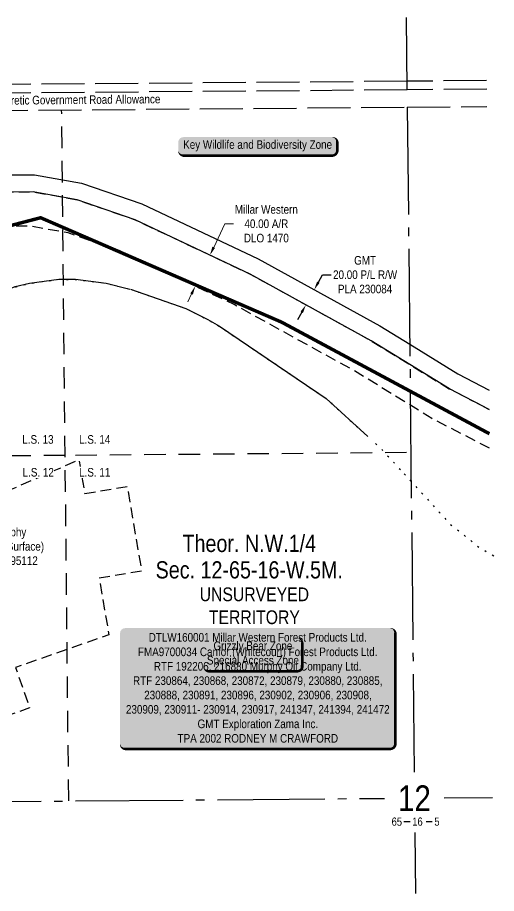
# Model space of a CAD drawing. Extents: x 538089 to 546766, y 6046620 to 6052605.
# Drawn here: x 545902 to 546458, y 6051585 to 6052605 of the extents above; entities that cross this region are included whole.
import ezdxf
from ezdxf.enums import TextEntityAlignment as Align

# ---------------------------------------------------------------- set-up
doc = ezdxf.new("R2010")
doc.units = 0
doc.header["$LTSCALE"] = 5
for name, pattern in [('BORDER', [44.45, 12.7, -6.35, 12.7, -6.35, 0, -6.35]), ('foc-ACCESSROAD', [3.75, 2.5, -1.25]), ('foc-LSD', [8, 5, -3]), ('foc-QUARTERLINE', [33, 25, -3, 2, -3]), ('foc-UNSURVEYED', [12.5, 10, -2.5]), ('foc-WHEELTRACKS', [2, 0.4, -1.6])]:
    doc.linetypes.add(name, pattern=pattern)
for name, color, linetype in [('10', 1, 'Continuous'), ('9', 3, 'Continuous'), ('AS-SURFACE IMPACT', 7, 'Continuous'), ('AS-WILDLIFE-BLOCK', 131, 'Continuous'), ('C-SYMBOL', 7, 'Continuous'), ('C-WS', 13, 'foc-ACCESSROAD'), ('F-AR', 190, 'foc-ACCESSROAD'), ('F-RW', 190, 'Continuous'), ('F-WS-S', 190, 'Continuous'), ('L-QSEC', 8, 'foc-QUARTERLINE'), ('L-ROAD-T', 7, 'Continuous'), ('L-SECLBL', 7, 'Continuous'), ('L-SECTION-LSD', 7, 'foc-LSD'), ('L-UNS-T', 3, 'Continuous'), ('L-USEC', 7, 'foc-UNSURVEYED'), ('T-WATER-P3', 160, 'foc-WHEELTRACKS')]:
    doc.layers.add(name, color=color, linetype=linetype)
for name, color, linetype, lineweight in [('AS-BOUNDARY', 131, 'BORDER', 60), ('C-AR-T', 13, 'Continuous', 9), ('F-AR-T', 190, 'Continuous', 9)]:
    doc.layers.add(name, color=color, linetype=linetype, lineweight=lineweight)
doc.styles.add('100L', font='ARIALN.TTF', dxfattribs={"height": 11})
doc.styles.add('175L', font='ARIALN.TTF', dxfattribs={"height": 20})
doc.styles.add('80', font='ARIALN.TTF', dxfattribs={"height": 10})
doc.styles.add('80CG', font='ARIALN.TTF', dxfattribs={"height": 10})
doc.styles.add('80L', font='ARIALN.TTF', dxfattribs={"height": 10})
doc.styles.add('foc-LtypeFont', font='ARIALN.TTF', dxfattribs={"height": 7.35})
doc.styles.add('SIMPLEX', font='ARIALN.TTF')
doc.linetypes.add('foc-TOPO-flowdirection-NOLINE', pattern='A,0,[">",foc-LtypeFont,S=0.3,R=0,X=0,Y=-0.945],-20,[">",foc-LtypeFont,S=0.3,R=0,X=0,Y=-0.945],0', length=20)
doc.dimstyles.new('Compass 5 000', dxfattribs={"dimscale": 5, "dimtxt": 9, "dimasz": 2, "dimexe": 0.2, "dimexo": 0.0625, "dimgap": 0.5, "dimtad": 0, "dimtih": 1, "dimtoh": 1, "dimzin": 0, "dimdsep": 46, "dimtxsty": '80CG', "dimcen": 0.1, "dimse1": 1, "dimse2": 1, "dimclrd": 256, "dimclrt": 256, "dimaunit": 1, "dimadec": 4, "dimazin": 0, "dimtfac": 0.06, "dimtofl": 0, "dimtmove": 0, "dimatfit": 1, "dimfxl": 0.2, "dimtolj": 1, "dimtzin": 0, "dimlwd": -1, "dimarcsym": 0})

# ---------------------------------------------------------------- blocks, each defined once
blk = doc.blocks.new('L-SECLBL')
at = {"layer": '9', "color": 7}
for p, q in [((-5.1, -27.8), (-12.3, -27.8)), ((20.7, -27.8), (13.5, -27.8))]:
    blk.add_line(p, q, dxfattribs=at)
at = {"layer": '10', "color": 2, "style": 'SIMPLEX'}
blk.add_attdef('SEC', text='', height=30, dxfattribs=at).set_placement((0, 0), align=Align.MIDDLE)
at = {"layer": '10', "color": 5, "style": '80L'}
blk.add_attdef('TWP', text='', height=9.5, dxfattribs=at).set_placement((-14.4, -27.4), align=Align.MIDDLE_RIGHT)
blk.add_attdef('RGE', text='', height=9.5, dxfattribs=at).set_placement((3.6, -27.4), align=Align.MIDDLE_CENTER)
blk.add_attdef('MER', text='', height=9.5, dxfattribs=at).set_placement((23.2, -27.4), align=Align.MIDDLE_LEFT)
blk = doc.blocks.new('*D470')
at = {"layer": 'F-AR-T', "transparency": 16777216}
for p, q in [((546129.6, 6052337.3), (546142.5, 6052364.7)), ((546142.5, 6052364.7), (546152.5, 6052364.7)), ((546103.9, 6052283), (546099.6, 6052274))]:
    blk.add_line(p, q, dxfattribs=at)
for points in [[(546128, 6052338), (546131.1, 6052336.6), (546125.3, 6052328.2)], [(546102.4, 6052283.7), (546105.4, 6052282.3), (546108.2, 6052292.1)]]:
    blk.add_solid(points, dxfattribs=at)
at = {"layer": 'F-AR-T', "transparency": 16777216, "insert": (546190.8, 6052364.7), "char_height": 10, "attachment_point": 5, "style": '80CG'}
blk.add_mtext('\\A1;Millar Western\\P40.00 A/R\\P{\\A0;DLO 1470}', dxfattribs=at)
blk = doc.blocks.new('*U502')
h = blk.add_hatch(color=255)
edge = h.paths.add_edge_path()
edge.add_line((-51.5, -20), (51.5, -20))
edge.add_arc((51.5, -14), 6, 270, 360)
edge.add_line((57.5, -14), (57.5, 12.5))
edge.add_arc((51.5, 12.5), 6, 0, 90)
edge.add_line((51.5, 18.5), (-51.5, 18.5))
edge.add_arc((-51.5, 12.5), 6, 90, 180)
edge.add_line((-57.5, 12.5), (-57.5, -14))
edge.add_arc((-51.5, -14), 6, 180, 270)
at = {"color": 131, "flags": 128}
blk.add_lwpolyline([(-51.5, -20, 3, 3, 0), (51.5, -20, 3, 3, 0.414214), (57.5, -14, 3, 3, 0), (57.5, 12.5, 3, 0, 0.414214), (51.5, 18.5, 0, 0, 0), (-51.5, 18.5, 0, 0, 0.414214), (-57.5, 12.5, 0, 0, 0), (-57.5, -14, 0, 3, 0.414214)], format="xyseb", close=True, dxfattribs=at)
at = {"color": 131, "style": '80'}
blk.add_attdef('ENTER_TEXT_001', (-36, -5), '', height=10, dxfattribs=at)
blk = doc.blocks.new('*U504')
h = blk.add_hatch(color=255)
edge = h.paths.add_edge_path()
edge.add_line((-86.5, -11.5), (86.5, -11.5))
edge.add_arc((86.5, -5.5), 6, 270, 360)
edge.add_line((92.5, -5.5), (92.5, 4))
edge.add_arc((86.5, 4), 6, 0, 90)
edge.add_line((86.5, 10), (-86.5, 10))
edge.add_arc((-86.5, 4), 6, 90, 180)
edge.add_line((-92.5, 4), (-92.5, -5.5))
edge.add_arc((-86.5, -5.5), 6, 180, 270)
at = {"color": 131, "flags": 128}
blk.add_lwpolyline([(-86.5, -11.5, 3, 3, 0), (86.5, -11.5, 3, 3, 0.414214), (92.5, -5.5, 3, 3, 0), (92.5, 4, 3, 0, 0.414214), (86.5, 10, 0, 0, 0), (-86.5, 10, 0, 0, 0.414214), (-92.5, 4, 0, 0, 0), (-92.5, -5.5, 0, 3, 0.414214)], format="xyseb", close=True, dxfattribs=at)
at = {"color": 131, "style": '80'}
blk.add_attdef('ENTER_TEXT_001', (-36, -5), '', height=10, dxfattribs=at)
blk = doc.blocks.new('*U515')
h = blk.add_hatch(color=255)
edge = h.paths.add_edge_path()
edge.add_line((-154, -71), (154, -71))
edge.add_arc((154, -65), 6, 270, 360)
edge.add_line((160, -65), (160, 63.5))
edge.add_arc((154, 63.5), 6, 0, 90)
edge.add_line((154, 69.5), (-154, 69.5))
edge.add_arc((-154, 63.5), 6, 90, 180)
edge.add_line((-160, 63.5), (-160, -65))
edge.add_arc((-154, -65), 6, 180, 270)
at = {"color": 44, "flags": 128}
blk.add_lwpolyline([(-154, -71, 3, 3, 0), (154, -71, 3, 3, 0.414214), (160, -65, 3, 3, 0), (160, 63.5, 3, 0, 0.414214), (154, 69.5, 0, 0, 0), (-154, 69.5, 0, 0, 0.414214), (-160, 63.5, 0, 0, 0), (-160, -65, 0, 3, 0.414214)], format="xyseb", close=True, dxfattribs=at)
at = {"color": 44, "style": '80'}
blk.add_attdef('ENTER_TEXT_001', (-36, -5), '', height=10, dxfattribs=at)
blk = doc.blocks.new('*D514')
at = {"layer": 'F-WS-S', "transparency": 16777216}
for p, q in [((546251.3, 6052296.7), (546256.1, 6052305.4)), ((546256.1, 6052305.4), (546266.1, 6052305.4)), ((546232, 6052261.7), (546227.1, 6052252.9))]:
    blk.add_line(p, q, dxfattribs=at)
for points in [[(546249.8, 6052297.5), (546252.7, 6052295.9), (546246.4, 6052287.9)], [(546230.5, 6052262.5), (546233.4, 6052260.9), (546236.8, 6052270.4)]]:
    blk.add_solid(points, dxfattribs=at)
at = {"layer": 'F-WS-S', "transparency": 16777216, "insert": (546305.6, 6052305.4), "char_height": 10, "attachment_point": 5, "style": '80CG'}
blk.add_mtext('\\A1;GMT\\P20.00 P/L R/W\\PPLA 230084', dxfattribs=at)

msp = doc.modelspace()

# ---------------------------------------------------------------- linework, layer by layer
at = {"layer": 'AS-BOUNDARY', "const_width": 3.998, "flags": 128}
msp.add_lwpolyline([(546450.222, 6052120.318), (546208.708, 6052250.131), (545928.397, 6052371.776), (545706.263, 6052313.598), (545420.662, 6052361.198), (545018.706, 6052461.687), (544812.439, 6052535.732), (544779.516, 6052587.227)], dxfattribs=at)
msp.add_lwpolyline([(546450.222, 6052120.318), (546208.708, 6052250.131), (545928.397, 6052371.776), (545706.263, 6052313.598), (545420.662, 6052361.198), (545018.706, 6052461.687), (544812.439, 6052535.732), (544779.516, 6052587.227)], dxfattribs=at)
at = {"layer": 'C-WS', "flags": 128}
msp.add_lwpolyline([(545979.686, 6052050.693), (546028.945, 6052059.117), (546045.766, 6051960.58), (545996.494, 6051952.174), (546007.753, 6051886.184), (545899.149, 6051848.378), (545915.576, 6051801.136), (545818.783, 6051767.543), (545779.373, 6051902.324), (545772.329, 6051926.419), (545752.577, 6051993.97), (545972.962, 6052090.104), (545979.686, 6052050.693)], close=True, dxfattribs=at)
at = {"layer": 'F-AR', "flags": 128}
for points in [[(546450.357, 6052103.423), (546384.331, 6052137.54), (546383.192, 6052138.19), (546358.254, 6052153.534), (546292.254, 6052194.143), (546153.488, 6052270.645), (546022.848, 6052332.384), (545960.319, 6052354.03), (545915.587, 6052362.031), (545875.607, 6052361.929), (545662.667, 6052309.135), (545661.885, 6052308.959), (545659.216, 6052308.595), (545610.917, 6052305.294), (545610.122, 6052305.256), (545607.848, 6052305.322), (545562.882, 6052309.168), (545536.417, 6052311.432), (545535.051, 6052311.596), (545532.693, 6052311.982), (545406.356, 6052332.639), (545404.922, 6052332.928), (545325.155, 6052352.041), (545323.468, 6052352.524), (545099.423, 6052428.056), (544896.973, 6052487.955), (544888.213, 6052490.552), (544873.141, 6052495.011), (544844.452, 6052503.501), (544843.823, 6052503.698), (544841.476, 6052504.647), (544814.927, 6052517.377), (544793.246, 6052527.779), (544791.131, 6052528.956), (544789.173, 6052530.38), (544787.401, 6052532.029), (544743.034, 6052578.674), (544742.577, 6052579.172), (544740.702, 6052581.643), (544737.414, 6052586.757)], [(544790.011, 6052587.344), (544813.863, 6052562.269), (544857.338, 6052541.416), (544934.909, 6052518.457), (545033.816, 6052489.19), (545111.135, 6052466.32), (545111.807, 6052466.107), (545335.355, 6052390.743), (545413.535, 6052372.009), (545532.285, 6052352.593), (545540.592, 6052351.234), (545562.478, 6052349.362), (545609.724, 6052345.32), (545654.739, 6052348.396), (545854.623, 6052397.952), (545868.324, 6052401.349), (545870.688, 6052401.785), (545873.088, 6052401.918), (545874.59, 6052401.94), (545917.284, 6052402.049), (545920.248, 6052401.836), (545920.858, 6052401.736), (545968.906, 6052393.144), (545971.808, 6052392.396), (546036.961, 6052369.842), (546038.965, 6052369.025), (546171.15, 6052306.555), (546172.184, 6052306.029), (546311.991, 6052228.953), (546312.816, 6052228.472), (546357.77, 6052200.813), (546403.524, 6052172.66), (546449.995, 6052148.649)]]:
    msp.add_lwpolyline(points, dxfattribs=at)
at = {"layer": 'F-RW'}
for points in [[(545868.839, 6052421.629), (545921.431, 6052421.762), (545976.06, 6052411.989), (546046.036, 6052387.76), (546181.196, 6052323.884), (546322.723, 6052245.853), (546357.528, 6052224.442), (546413.524, 6052189.996), (546449.815, 6052171.244)], [(546449.995, 6052148.65), (546403.686, 6052172.579), (546357.77, 6052200.825), (546312.655, 6052228.578), (546172.138, 6052306.054), (546038.473, 6052369.225), (545970.999, 6052392.588), (545919.683, 6052401.768), (545874.891, 6052401.655)]]:
    msp.add_lwpolyline(points, dxfattribs=at)
at = {"layer": 'L-QSEC', "flags": 128}
for points in [[(546354.497, 6052520.577), (546353.635, 6052604.798)], [(546354.702, 6052500.457), (546362.628, 6051726.272)], [(545638.951, 6051690.213), (546328.253, 6051695.983)], [(546397.533, 6051696.563), (546453.609, 6051697.032)], [(546363.344, 6051656.275), (546364.072, 6051585.239)]]:
    msp.add_lwpolyline(points, dxfattribs=at)
at = {"layer": 'L-SECTION-LSD'}
for p, q in [((545961.004, 6051692.925), (545952.843, 6052497.166)), ((545956.924, 6052095.045), (545555.029, 6052091.726)), ((546353.799, 6052098.332), (545956.924, 6052095.045))]:
    msp.add_line(p, q, dxfattribs=at)
at = {"layer": 'L-USEC'}
for p, q in [((546354.394, 6052530.614), (545560.72, 6052524.115)), ((546446.933, 6052531.372), (546354.394, 6052530.615)), ((546354.497, 6052520.577), (545550.782, 6052513.994)), ((546447.013, 6052521.335), (546354.497, 6052520.577)), ((545550.985, 6052493.875), (546354.702, 6052500.458)), ((546354.702, 6052500.457), (546447.174, 6052501.215))]:
    msp.add_line(p, q, dxfattribs=at)
at = {"layer": 'T-WATER-P3', "linetype": 'foc-TOPO-flowdirection-NOLINE', "flags": 128}
for points in [[(545319.809, 6052178.304), (545327.88, 6052180.477), (545354.809, 6052193.586), (545367.792, 6052200.163), (545392.263, 6052216.775), (545407.187, 6052222.182), (545426.215, 6052222.611), (545443.982, 6052219.419), (545458.896, 6052214.377), (545476.234, 6052211.718), (545513.835, 6052214.792), (545552.347, 6052213.559), (545585.01, 6052221.116), (545603.283, 6052223.695), (545674.39, 6052215.846), (545710.765, 6052216.74), (545793.124, 6052233.334), (545820.768, 6052246.754), (545884.565, 6052285.805), (545898.881, 6052291.683), (545915.45, 6052295.676), (545949.482, 6052300.314), (545968.881, 6052300.09), (546004.505, 6052295.565), (546031.916, 6052288.744)], [(546032.791, 6052288.541), (546097.098, 6052266.183), (546122.878, 6052253.159), (546136.388, 6052245.397), (546260.191, 6052161.53), (546308.751, 6052117.139)], [(546032.791, 6052288.541), (546097.098, 6052266.183), (546122.878, 6052253.159), (546136.388, 6052245.397), (546260.191, 6052161.53), (546308.751, 6052117.139)]]:
    msp.add_lwpolyline(points, dxfattribs=at)
at = {"layer": 'T-WATER-P3', "flags": 128}
for points in [[(545319.809, 6052178.304), (545327.88, 6052180.477), (545354.809, 6052193.586), (545367.792, 6052200.163), (545392.263, 6052216.775), (545407.187, 6052222.182), (545426.215, 6052222.611), (545443.982, 6052219.419), (545458.896, 6052214.377), (545476.234, 6052211.718), (545513.835, 6052214.792), (545552.347, 6052213.559), (545585.01, 6052221.116), (545603.283, 6052223.695), (545674.39, 6052215.846), (545710.765, 6052216.74), (545793.124, 6052233.334), (545826.964, 6052249.761), (545885.518, 6052285.603), (545899.827, 6052291.478), (545916.387, 6052295.469), (545950.401, 6052300.104), (545969.79, 6052299.88), (546005.395, 6052295.358), (546032.791, 6052288.541)], [(546032.791, 6052288.541), (546097.098, 6052266.183), (546122.878, 6052253.159), (546136.388, 6052245.397), (546260.191, 6052161.53), (546308.751, 6052117.139)], [(546032.791, 6052288.541), (546097.098, 6052266.183), (546122.878, 6052253.159), (546136.388, 6052245.397), (546260.191, 6052161.53), (546308.751, 6052117.139)], [(546317.705, 6052108.953), (546324.954, 6052102.326), (546351.063, 6052073.692)], [(546351.063, 6052073.692), (546404.274, 6052015.333), (546439.121, 6051987.333), (546452.684, 6051980.052), (546458.336, 6051976.158)]]:
    msp.add_lwpolyline(points, dxfattribs=at)

# ---------------------------------------------------------------- block references
at = {"layer": 'AS-SURFACE IMPACT'}
ref = msp.add_blockref('*U515', (546180.749, 6051824.538), dxfattribs=dict(at, xscale=1.000506938824607, yscale=1.000506938824607, zscale=1.000506938824607))
ref.add_attrib('ENTER_TEXT_001', 'DTLW160001 Millar Western Forest Products Ltd.', (546054.041, 6051878.38), dxfattribs={"layer": '0', "color": 44, "height": 10.00507, "style": '80'})
ref.add_attrib('ENTER_TEXT_002', 'FMA9700034 Canfor (Whitecourt) Forest Products Ltd.', (546041.558, 6051861.527), dxfattribs={"layer": '0', "color": 44, "height": 10.00507, "style": '80'})
ref.add_attrib('ENTER_TEXT_003', 'RTF 192206, 216880 Murphy Oil Company Ltd.', (546060.06, 6051844.674), dxfattribs={"layer": '0', "color": 44, "height": 10.00507, "style": '80'})
ref.add_attrib('ENTER_TEXT_004', 'RTF 230864, 230868, 230872, 230879, 230880, 230885,', (546035.812, 6051827.958), dxfattribs={"layer": '0', "color": 44, "height": 10.00507, "style": '80'})
ref.add_attrib('ENTER_TEXT_005', '230888, 230891, 230896, 230902, 230906, 230908,', (546048.823, 6051811.242), dxfattribs={"layer": '0', "color": 44, "height": 10.00507, "style": '80'})
ref.add_attrib('ENTER_TEXT_006', '230909, 230911- 230914, 230917, 241347, 241394, 241472', (546027.595, 6051794.526), dxfattribs={"layer": '0', "color": 44, "height": 10.00507, "style": '80'})
ref.add_attrib('ENTER_TEXT_007', 'GMT Exploration Zama Inc.', (546110.846, 6051777.674), dxfattribs={"layer": '0', "color": 44, "height": 10.00507, "style": '80'})
ref.add_attrib('ENTER_TEXT_008', 'TPA 2002 RODNEY M CRAWFORD', (546087.632, 6051760.821), dxfattribs={"layer": '0', "color": 44, "height": 10.00507, "style": '80'})
at = {"layer": 'AS-WILDLIFE-BLOCK'}
ref = msp.add_blockref('*U504', (546180.854, 6052455.581), dxfattribs=dict(at, xscale=0.99947887, yscale=0.99947887, zscale=0.99947887))
ref.add_attrib('ENTER_TEXT_001', 'Key Wildlife and Biodiversity Zone', (546094.125, 6052451.968), dxfattribs={"layer": '0', "color": 131, "height": 9.99479, "style": '80'})
ref = msp.add_blockref('*U502', (546175.233, 6051863.848), dxfattribs=dict(at, xscale=0.99947887, yscale=0.99947887, zscale=0.99947887))
ref.add_attrib('ENTER_TEXT_001', 'Grizzly Bear Zone', (546129.346, 6051868.567), dxfattribs={"layer": '0', "color": 131, "height": 9.99479, "style": '80'})
ref.add_attrib('ENTER_TEXT_002', 'Special Access Zone', (546121.758, 6051851.732), dxfattribs={"layer": '0', "color": 131, "height": 9.99479, "style": '80'})
at = {"layer": 'L-SECLBL'}
msp.add_blockref('L-SECLBL', (546362.935, 6051696.273), dxfattribs=at).add_auto_attribs({'SEC': '12', 'TWP': '65', 'RGE': '16', 'MER': '5'})

# ---------------------------------------------------------------- texts
at = {"layer": 'C-AR-T', "insert": (545892.608, 6051989.215), "char_height": 10, "attachment_point": 5, "style": '80CG'}
msp.add_mtext('\\A1;Murphy\\P12-12 (Surface)\\PMSL 195112', dxfattribs=at)
at = {"layer": 'C-SYMBOL', "color": 3, "style": '175L'}
for s, p in [('Theor. N.W.1/4', (546170.94, 6051976.692)), ('Sec. 12-65-16-W.5M.', (546170.94, 6051945.93))]:
    msp.add_text(s, height=20, dxfattribs=at).set_placement(p, align=Align.BOTTOM_CENTER)
at = {"layer": 'L-ROAD-T', "style": '80L'}
msp.add_text('Theoretic Government Road Allowance', height=10, rotation=0.519208, dxfattribs=at).set_placement((545967.631, 6052509.071), align=Align.MIDDLE_CENTER)
at = {"layer": 'L-UNS-T', "color": 3, "insert": (546176.878, 6051919.986), "char_height": 15.99175, "attachment_point": 5, "style": '80L'}
msp.add_mtext_dynamic_manual_height_columns('UNSURVEYED TERRITORY', width=126.41375, gutter_width=47.5, heights=[0], dxfattribs=at)

# ---------------------------------------------------------------- dimensions: what is measured, and where the dimension line sits
at = {"layer": 'F-AR-T'}
dim = msp.add_linear_dim(base=(546125.282, 6052328.232), p1=(546083.577, 6052303.684), p2=(546100.675, 6052339.861), angle=64.704838, text='Millar Western\\P40.00 A/R\\P{\\A0;DLO 1470}', dimstyle='Compass 5 000', dxfattribs=at)
dim.commit()
dim.dimension.update_dxf_attribs({"geometry": '*D470', "text_midpoint": (546190.806, 6052364.74), "dimtype": 161})
at = {"layer": 'F-WS-S', "color": 2}
dim = msp.add_aligned_dim(p1=(546241.066, 6052268.054), p2=(546250.715, 6052285.555), distance=4.891, text='GMT\\P20.00 P/L R/W\\PPLA 230084', dimstyle='Compass 5 000', dxfattribs=at)
dim.commit()
dim.dimension.update_dxf_attribs({"geometry": '*D514', "text_midpoint": (546305.628, 6052305.431)})

# ---------------------------------------------------------------- next in the draw order: texts
at = {"layer": 'L-SECTION-LSD', "attachment_point": 1, "style": '100L', "bg_fill": 3, "bg_fill_color": 256, "bg_fill_transparency": 0}
for s, width, insert, char_height, box_fill_scale in [('\\pi1.9074;L.S. 13', 36.83422, (545905.198, 6052118.727), 9.99466, 1.5), ('L.S. 14', 36.9982, (545973.121, 6052118.727), 9.9947, 1.5), ('\\pi2.2463;L.S. 12', 37.11172, (545905.198, 6052080.463), 9.99466, 1.15), ('L.S. 11', 36.4495, (545973.121, 6052080.463), 9.9947, 1.15)]:
    msp.add_mtext_dynamic_manual_height_columns(s, width=width, gutter_width=55, heights=[0], dxfattribs=dict(at, insert=insert, char_height=char_height, box_fill_scale=box_fill_scale))

doc.saveas('drawing.dxf')
